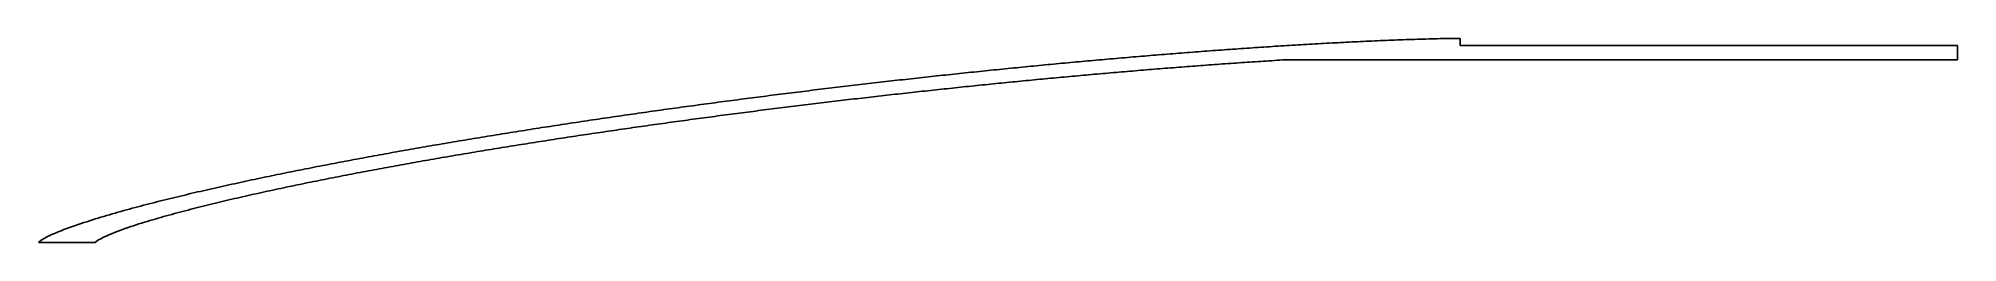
# Model space of a CAD drawing. Extents: x 0 to 270, y 0 to 29.
import ezdxf

# ---------------------------------------------------------------- set-up
doc = ezdxf.new("R2010")
doc.units = 0
doc.layers.add('Shape', color=7, linetype='CONTINUOUS')

msp = doc.modelspace()

# ---------------------------------------------------------------- linework, layer by layer
at = {"layer": 'Shape'}
for p, q in [((164.8, 26.9928), (165.2, 27.0224)), ((165.2, 27.0224), (165.6, 27.0518)), ((165.6, 27.0518), (166, 27.0811)), ((166, 27.0811), (166.4, 27.1102)), ((166.4, 27.1102), (166.8, 27.1392)), ((166.8, 27.1392), (167.2, 27.1679)), ((167.2, 27.1679), (167.6, 27.1965)), ((167.6, 27.1965), (168, 27.225)), ((168, 27.225), (168.4, 27.2532)), ((168.4, 27.2532), (168.8, 27.2813)), ((168.8, 27.2813), (169.2, 27.3092)), ((169.2, 27.3092), (169.6, 27.3369)), ((169.6, 27.3369), (170, 27.3645)), ((170, 27.3645), (170.4, 27.3919)), ((170.4, 27.3919), (170.8, 27.4191)), ((170.8, 27.4191), (171.2, 27.4461)), ((171.2, 27.4461), (171.6, 27.4729)), ((171.6, 27.4729), (172, 27.4996)), ((172, 27.4996), (172.4, 27.526)), ((172.4, 27.526), (172.8, 27.5523)), ((172.8, 27.5523), (173.2, 27.5784)), ((173.2, 27.5784), (173.6, 27.6043)), ((173.6, 27.6043), (174, 27.63)), ((174, 27.63), (174.4, 27.6556)), ((174.4, 27.6556), (174.8, 27.6809)), ((174.8, 27.6809), (175.2, 27.706)), ((175.2, 27.706), (175.6, 27.731)), ((175.6, 27.731), (176, 27.7557)), ((176, 27.7557), (176.4, 27.7802)), ((176.4, 27.7802), (176.8, 27.8046)), ((176.8, 27.8046), (177.2, 27.8287)), ((177.2, 27.8287), (177.6, 27.8527)), ((177.6, 27.8527), (178, 27.8764)), ((178, 27.8764), (178.4, 27.8999)), ((178.4, 27.8999), (178.8, 27.9232)), ((178.8, 27.9232), (179.2, 27.9463)), ((179.2, 27.9463), (179.6, 27.9692)), ((179.6, 27.9692), (180, 27.9919)), ((180, 27.9919), (180.4, 28.0143)), ((180.4, 28.0143), (180.8, 28.0365)), ((180.8, 28.0365), (181.2, 28.0586)), ((181.2, 28.0586), (181.6, 28.0803)), ((181.6, 28.0803), (182, 28.1019)), ((182, 28.1019), (182.4, 28.1232)), ((182.4, 28.1232), (182.8, 28.1443)), ((182.8, 28.1443), (183.2, 28.1651)), ((183.2, 28.1651), (183.6, 28.1857)), ((183.6, 28.1857), (184, 28.2061)), ((184, 28.2061), (184.4, 28.2262)), ((184.4, 28.2262), (184.8, 28.2461)), ((184.8, 28.2461), (185.2, 28.2657)), ((185.2, 28.2657), (185.6, 28.2851)), ((185.6, 28.2851), (186, 28.3042)), ((186, 28.3042), (186.4, 28.323)), ((186.4, 28.323), (186.8, 28.3416)), ((186.8, 28.3416), (187.2, 28.3599)), ((187.2, 28.3599), (187.6, 28.3779)), ((187.6, 28.3779), (188, 28.3957)), ((188, 28.3957), (188.4, 28.4131)), ((188.4, 28.4131), (188.8, 28.4303)), ((188.8, 28.4303), (189.2, 28.4472)), ((189.2, 28.4472), (189.6, 28.4638)), ((189.6, 28.4638), (190, 28.48)), ((190, 28.48), (190.4, 28.496)), ((190.4, 28.496), (190.8, 28.5116)), ((190.8, 28.5116), (191.2, 28.5269)), ((191.2, 28.5269), (191.6, 28.5419)), ((191.6, 28.5419), (192, 28.5565)), ((192, 28.5565), (192.4, 28.5707)), ((192.4, 28.5707), (192.8, 28.5846)), ((192.8, 28.5846), (193.2, 28.5982)), ((193.2, 28.5982), (193.6, 28.6113)), ((193.6, 28.6113), (194, 28.6241)), ((194, 28.6241), (194.4, 28.6364)), ((194.4, 28.6364), (194.8, 28.6483)), ((194.8, 28.6483), (195.2, 28.6598)), ((195.2, 28.6598), (195.6, 28.6708)), ((195.6, 28.6708), (196, 28.6813)), ((196, 28.6813), (196.4, 28.6913)), ((196.4, 28.6913), (196.8, 28.7008)), ((196.8, 28.7008), (197.2, 28.7097)), ((197.2, 28.7097), (197.6, 28.718)), ((197.6, 28.718), (198, 28.7257)), ((198, 28.7257), (198.4, 28.7326)), ((198.4, 28.7326), (198.8, 28.7387)), ((198.8, 28.7387), (199.2, 28.7438)), ((199.2, 28.7438), (199.6, 28.7478)), ((199.6, 28.7478), (200, 28.75)), ((200, 28.75), (200, 27.75)), ((200, 27.75), (270, 27.75)), ((270, 27.75), (270, 25.75)), ((134, 24.2628), (134.4, 24.3035)), ((134.4, 24.3035), (134.8, 24.3441)), ((134.8, 24.3441), (135.2, 24.3846)), ((135.2, 24.3846), (135.6, 24.4249)), ((135.6, 24.4249), (136, 24.4651)), ((136, 24.4651), (136.4, 24.5051)), ((136.4, 24.5051), (136.8, 24.5451)), ((136.8, 24.5451), (137.2, 24.5849)), ((137.2, 24.5849), (137.6, 24.6246)), ((137.6, 24.6246), (138, 24.6641)), ((138, 24.6641), (138.4, 24.7035)), ((138.4, 24.7035), (138.8, 24.7428)), ((138.8, 24.7428), (139.2, 24.7819)), ((139.2, 24.7819), (139.6, 24.8209)), ((139.6, 24.8209), (140, 24.8598)), ((140, 24.8598), (140.4, 24.8985)), ((140.4, 24.8985), (140.8, 24.9371)), ((140.8, 24.9371), (141.2, 24.9756)), ((141.2, 24.9756), (141.6, 25.0139)), ((141.6, 25.0139), (142, 25.0521)), ((142, 25.0521), (142.4, 25.0901)), ((142.4, 25.0901), (142.8, 25.1281)), ((142.8, 25.1281), (143.2, 25.1658)), ((143.2, 25.1658), (143.6, 25.2035)), ((143.6, 25.2035), (144, 25.241)), ((144, 25.241), (144.4, 25.2784)), ((144.4, 25.2784), (144.8, 25.3156)), ((144.8, 25.3156), (145.2, 25.3527)), ((145.2, 25.3527), (145.6, 25.3897)), ((145.6, 25.3897), (146, 25.4265)), ((146, 25.4265), (146.4, 25.4632)), ((146.4, 25.4632), (146.8, 25.4997)), ((146.8, 25.4997), (147.2, 25.5361)), ((147.2, 25.5361), (147.6, 25.5724)), ((147.6, 25.5724), (148, 25.6085)), ((148, 25.6085), (148.4, 25.6445)), ((148.4, 25.6445), (148.8, 25.6803)), ((148.8, 25.6803), (149.2, 25.716)), ((149.2, 25.716), (149.6, 25.7516)), ((149.6, 25.7516), (150, 25.787)), ((150, 25.787), (150.4, 25.8223)), ((150.4, 25.8223), (150.8, 25.8574)), ((150.8, 25.8574), (151.2, 25.8924)), ((151.2, 25.8924), (151.6, 25.9272)), ((151.6, 25.9272), (152, 25.9619)), ((152, 25.9619), (152.4, 25.9965)), ((152.4, 25.9965), (152.8, 26.0309)), ((152.8, 26.0309), (153.2, 26.0651)), ((153.2, 26.0651), (153.6, 26.0992)), ((153.6, 26.0992), (154, 26.1332)), ((154, 26.1332), (154.4, 26.167)), ((154.4, 26.167), (154.8, 26.2007)), ((154.8, 26.2007), (155.2, 26.2342)), ((155.2, 26.2342), (155.6, 26.2676)), ((155.84, 24.3153), (155.456, 24.2836)), ((155.6, 26.2676), (156, 26.3008)), ((156.224, 24.3467), (155.84, 24.3153)), ((156, 26.3008), (156.4, 26.3339)), ((156.608, 24.3781), (156.224, 24.3467)), ((156.4, 26.3339), (156.8, 26.3668)), ((156.992, 24.4092), (156.608, 24.3781)), ((156.8, 26.3668), (157.2, 26.3996)), ((157.376, 24.4403), (156.992, 24.4092)), ((157.2, 26.3996), (157.6, 26.4322)), ((157.76, 24.4712), (157.376, 24.4403)), ((157.6, 26.4322), (158, 26.4647)), ((158.144, 24.502), (157.76, 24.4712)), ((158, 26.4647), (158.4, 26.497)), ((158.528, 24.5326), (158.144, 24.502)), ((158.4, 26.497), (158.8, 26.5292)), ((158.912, 24.5631), (158.528, 24.5326)), ((158.8, 26.5292), (159.2, 26.5612)), ((159.296, 24.5935), (158.912, 24.5631)), ((159.2, 26.5612), (159.6, 26.5931)), ((159.68, 24.6237), (159.296, 24.5935)), ((159.6, 26.5931), (160, 26.6248)), ((160.064, 24.6538), (159.68, 24.6237)), ((160, 26.6248), (160.4, 26.6563)), ((160.448, 24.6837), (160.064, 24.6538)), ((160.4, 26.6563), (160.8, 26.6877)), ((160.832, 24.7135), (160.448, 24.6837)), ((160.8, 26.6877), (161.2, 26.7189)), ((161.216, 24.7431), (160.832, 24.7135)), ((161.2, 26.7189), (161.6, 26.75)), ((161.6, 24.7726), (161.216, 24.7431)), ((161.6, 26.75), (162, 26.7809)), ((161.984, 24.802), (161.6, 24.7726)), ((162.368, 24.8312), (161.984, 24.802)), ((162, 26.7809), (162.4, 26.8117)), ((162.752, 24.8602), (162.368, 24.8312)), ((162.4, 26.8117), (162.8, 26.8422)), ((163.136, 24.8891), (162.752, 24.8602)), ((162.8, 26.8422), (163.2, 26.8727)), ((163.52, 24.9179), (163.136, 24.8891)), ((163.2, 26.8727), (163.6, 26.9029)), ((163.904, 24.9465), (163.52, 24.9179)), ((163.6, 26.9029), (164, 26.9331)), ((164.288, 24.975), (163.904, 24.9465)), ((164, 26.9331), (164.4, 26.963)), ((164.672, 25.0033), (164.288, 24.975)), ((164.4, 26.963), (164.8, 26.9928)), ((165.056, 25.0314), (164.672, 25.0033)), ((165.44, 25.0594), (165.056, 25.0314)), ((165.824, 25.0873), (165.44, 25.0594)), ((166.208, 25.115), (165.824, 25.0873)), ((166.592, 25.1426), (166.208, 25.115)), ((166.976, 25.17), (166.592, 25.1426)), ((167.36, 25.1972), (166.976, 25.17)), ((167.744, 25.2243), (167.36, 25.1972)), ((168.128, 25.2512), (167.744, 25.2243)), ((168.512, 25.278), (168.128, 25.2512)), ((168.896, 25.3046), (168.512, 25.278)), ((169.28, 25.3311), (168.896, 25.3046)), ((169.664, 25.3573), (169.28, 25.3311)), ((170.048, 25.3835), (169.664, 25.3573)), ((170.432, 25.4094), (170.048, 25.3835)), ((170.816, 25.4352), (170.432, 25.4094)), ((171.2, 25.4609), (170.816, 25.4352)), ((171.584, 25.4864), (171.2, 25.4609)), ((171.968, 25.5117), (171.584, 25.4864)), ((172.352, 25.5368), (171.968, 25.5117)), ((172.736, 25.5618), (172.352, 25.5368)), ((173.12, 25.5866), (172.736, 25.5618)), ((173.504, 25.6112), (173.12, 25.5866)), ((173.888, 25.6356), (173.504, 25.6112)), ((174.272, 25.6599), (173.888, 25.6356)), ((174.656, 25.684), (174.272, 25.6599)), ((175.04, 25.7079), (174.656, 25.684)), ((175.424, 25.7317), (175.04, 25.7079)), ((175.808, 25.75), (175.424, 25.7317)), ((176.192, 25.75), (175.808, 25.75)), ((176.576, 25.75), (176.192, 25.75)), ((176.96, 25.75), (176.576, 25.75)), ((177.344, 25.75), (176.96, 25.75)), ((177.728, 25.75), (177.344, 25.75)), ((178.112, 25.75), (177.728, 25.75)), ((178.496, 25.75), (178.112, 25.75)), ((178.88, 25.75), (178.496, 25.75)), ((179.264, 25.75), (178.88, 25.75)), ((179.648, 25.75), (179.264, 25.75)), ((180.032, 25.75), (179.648, 25.75)), ((180.416, 25.75), (180.032, 25.75)), ((180.8, 25.75), (180.416, 25.75)), ((181.184, 25.75), (180.8, 25.75)), ((181.568, 25.75), (181.184, 25.75)), ((181.952, 25.75), (181.568, 25.75)), ((182.336, 25.75), (181.952, 25.75)), ((182.72, 25.75), (182.336, 25.75)), ((183.104, 25.75), (182.72, 25.75)), ((183.488, 25.75), (183.104, 25.75)), ((183.872, 25.75), (183.488, 25.75)), ((184.256, 25.75), (183.872, 25.75)), ((184.64, 25.75), (184.256, 25.75)), ((185.024, 25.75), (184.64, 25.75)), ((185.408, 25.75), (185.024, 25.75)), ((185.792, 25.75), (185.408, 25.75)), ((186.176, 25.75), (185.792, 25.75)), ((186.56, 25.75), (186.176, 25.75)), ((186.944, 25.75), (186.56, 25.75)), ((187.328, 25.75), (186.944, 25.75)), ((187.712, 25.75), (187.328, 25.75)), ((188.096, 25.75), (187.712, 25.75)), ((188.48, 25.75), (188.096, 25.75)), ((188.864, 25.75), (188.48, 25.75)), ((189.248, 25.75), (188.864, 25.75)), ((189.632, 25.75), (189.248, 25.75)), ((190.016, 25.75), (189.632, 25.75)), ((190.4, 25.75), (190.016, 25.75)), ((190.784, 25.75), (190.4, 25.75)), ((191.168, 25.75), (190.784, 25.75)), ((191.552, 25.75), (191.168, 25.75)), ((191.936, 25.75), (191.552, 25.75)), ((192.32, 25.75), (191.936, 25.75)), ((192.704, 25.75), (192.32, 25.75)), ((193.088, 25.75), (192.704, 25.75)), ((193.472, 25.75), (193.088, 25.75)), ((193.856, 25.75), (193.472, 25.75)), ((194.24, 25.75), (193.856, 25.75)), ((194.624, 25.75), (194.24, 25.75)), ((195.008, 25.75), (194.624, 25.75)), ((195.392, 25.75), (195.008, 25.75)), ((195.776, 25.75), (195.392, 25.75)), ((196.16, 25.75), (195.776, 25.75)), ((196.544, 25.75), (196.16, 25.75)), ((196.928, 25.75), (196.544, 25.75)), ((197.312, 25.75), (196.928, 25.75)), ((197.696, 25.75), (197.312, 25.75)), ((198.08, 25.75), (197.696, 25.75)), ((198.464, 25.75), (198.08, 25.75)), ((198.848, 25.75), (198.464, 25.75)), ((199.232, 25.75), (198.848, 25.75)), ((199.616, 25.75), (199.232, 25.75)), ((200, 25.75), (199.616, 25.75)), ((270, 25.75), (200, 25.75)), ((110, 21.5827), (110.4, 21.6312)), ((110.4, 21.6312), (110.8, 21.6795)), ((110.8, 21.6795), (111.2, 21.7277)), ((111.2, 21.7277), (111.6, 21.7758)), ((111.6, 21.7758), (112, 21.8237)), ((112, 21.8237), (112.4, 21.8715)), ((112.4, 21.8715), (112.8, 21.9192)), ((112.8, 21.9192), (113.2, 21.9668)), ((113.2, 21.9668), (113.6, 22.0142)), ((113.6, 22.0142), (114, 22.0615)), ((114, 22.0615), (114.4, 22.1086)), ((114.4, 22.1086), (114.8, 22.1557)), ((114.8, 22.1557), (115.2, 22.2026)), ((115.2, 22.2026), (115.6, 22.2494)), ((115.6, 22.2494), (116, 22.296)), ((116, 22.296), (116.4, 22.3426)), ((116.4, 22.3426), (116.8, 22.389)), ((116.8, 22.389), (117.2, 22.4352)), ((117.2, 22.4352), (117.6, 22.4814)), ((117.6, 22.4814), (118, 22.5274)), ((118, 22.5274), (118.4, 22.5733)), ((118.4, 22.5733), (118.8, 22.6191)), ((118.8, 22.6191), (119.2, 22.6647)), ((119.2, 22.6647), (119.6, 22.7102)), ((119.6, 22.7102), (120, 22.7556)), ((120, 22.7556), (120.4, 22.8008)), ((120.4, 22.8008), (120.8, 22.846)), ((120.8, 22.846), (121.2, 22.8909)), ((121.2, 22.8909), (121.6, 22.9358)), ((121.6, 22.9358), (122, 22.9806)), ((122, 22.9806), (122.4, 23.0252)), ((122.4, 23.0252), (122.8, 23.0696)), ((122.8, 23.0696), (123.2, 23.114)), ((123.2, 23.114), (123.6, 23.1582)), ((123.6, 23.1582), (124, 23.2023)), ((124, 23.2023), (124.4, 23.2463)), ((124.4, 23.2463), (124.8, 23.2901)), ((124.8, 23.2901), (125.2, 23.3338)), ((125.2, 23.3338), (125.6, 23.3774)), ((125.6, 23.3774), (126, 23.4209)), ((126, 23.4209), (126.4, 23.4642)), ((126.4, 23.4642), (126.8, 23.5074)), ((126.8, 23.5074), (127.2, 23.5505)), ((127.424, 21.6292), (127.04, 21.5882)), ((127.2, 23.5505), (127.6, 23.5934)), ((127.808, 21.6699), (127.424, 21.6292)), ((127.6, 23.5934), (128, 23.6362)), ((128.192, 21.7106), (127.808, 21.6699)), ((128, 23.6362), (128.4, 23.6789)), ((128.576, 21.7512), (128.192, 21.7106)), ((128.4, 23.6789), (128.8, 23.7214)), ((128.96, 21.7916), (128.576, 21.7512)), ((128.8, 23.7214), (129.2, 23.7639)), ((129.344, 21.8319), (128.96, 21.7916)), ((129.2, 23.7639), (129.6, 23.8062)), ((129.728, 21.8721), (129.344, 21.8319)), ((129.6, 23.8062), (130, 23.8483)), ((130.112, 21.9122), (129.728, 21.8721)), ((130, 23.8483), (130.4, 23.8903)), ((130.496, 21.9521), (130.112, 21.9122)), ((130.4, 23.8903), (130.8, 23.9322)), ((130.88, 21.992), (130.496, 21.9521)), ((130.8, 23.9322), (131.2, 23.974)), ((131.264, 22.0317), (130.88, 21.992)), ((131.2, 23.974), (131.6, 24.0157)), ((131.648, 22.0713), (131.264, 22.0317)), ((131.6, 24.0157), (132, 24.0572)), ((132.032, 22.1107), (131.648, 22.0713)), ((132, 24.0572), (132.4, 24.0986)), ((132.416, 22.1501), (132.032, 22.1107)), ((132.4, 24.0986), (132.8, 24.1398)), ((132.8, 22.1893), (132.416, 22.1501)), ((132.8, 24.1398), (133.2, 24.1809)), ((133.184, 22.2284), (132.8, 22.1893)), ((133.568, 22.2674), (133.184, 22.2284)), ((133.2, 24.1809), (133.6, 24.2219)), ((133.952, 22.3063), (133.568, 22.2674)), ((133.6, 24.2219), (134, 24.2628)), ((134.336, 22.345), (133.952, 22.3063)), ((134.72, 22.3836), (134.336, 22.345)), ((135.104, 22.4221), (134.72, 22.3836)), ((135.488, 22.4605), (135.104, 22.4221)), ((135.872, 22.4988), (135.488, 22.4605)), ((136.256, 22.5369), (135.872, 22.4988)), ((136.64, 22.5749), (136.256, 22.5369)), ((137.024, 22.6128), (136.64, 22.5749)), ((137.408, 22.6506), (137.024, 22.6128)), ((137.792, 22.6882), (137.408, 22.6506)), ((138.176, 22.7258), (137.792, 22.6882)), ((138.56, 22.7632), (138.176, 22.7258)), ((138.944, 22.8004), (138.56, 22.7632)), ((139.328, 22.8376), (138.944, 22.8004)), ((139.712, 22.8746), (139.328, 22.8376)), ((140.096, 22.9115), (139.712, 22.8746)), ((140.48, 22.9483), (140.096, 22.9115)), ((140.864, 22.985), (140.48, 22.9483)), ((141.248, 23.0215), (140.864, 22.985)), ((141.632, 23.0579), (141.248, 23.0215)), ((142.016, 23.0942), (141.632, 23.0579)), ((142.4, 23.1304), (142.016, 23.0942)), ((142.784, 23.1664), (142.4, 23.1304)), ((143.168, 23.2023), (142.784, 23.1664)), ((143.552, 23.2381), (143.168, 23.2023)), ((143.936, 23.2738), (143.552, 23.2381)), ((144.32, 23.3093), (143.936, 23.2738)), ((144.704, 23.3447), (144.32, 23.3093)), ((145.088, 23.38), (144.704, 23.3447)), ((145.472, 23.4152), (145.088, 23.38)), ((145.856, 23.4502), (145.472, 23.4152)), ((146.24, 23.4851), (145.856, 23.4502)), ((146.624, 23.5199), (146.24, 23.4851)), ((147.008, 23.5545), (146.624, 23.5199)), ((147.392, 23.589), (147.008, 23.5545)), ((147.776, 23.6234), (147.392, 23.589)), ((148.16, 23.6577), (147.776, 23.6234)), ((148.544, 23.6918), (148.16, 23.6577)), ((148.928, 23.7258), (148.544, 23.6918)), ((149.312, 23.7597), (148.928, 23.7258)), ((149.696, 23.7934), (149.312, 23.7597)), ((150.08, 23.827), (149.696, 23.7934)), ((150.464, 23.8605), (150.08, 23.827)), ((150.848, 23.8939), (150.464, 23.8605)), ((151.232, 23.9271), (150.848, 23.8939)), ((151.616, 23.9602), (151.232, 23.9271)), ((152, 23.9931), (151.616, 23.9602)), ((152.384, 24.0259), (152, 23.9931)), ((152.768, 24.0586), (152.384, 24.0259)), ((153.152, 24.0912), (152.768, 24.0586)), ((153.536, 24.1236), (153.152, 24.0912)), ((153.92, 24.1559), (153.536, 24.1236)), ((154.304, 24.188), (153.92, 24.1559)), ((154.688, 24.22), (154.304, 24.188)), ((155.072, 24.2519), (154.688, 24.22)), ((155.456, 24.2836), (155.072, 24.2519)), ((89.2, 18.8828), (89.6, 18.9382)), ((89.6, 18.9382), (90, 18.9934)), ((90, 18.9934), (90.4, 19.0484)), ((90.4, 19.0484), (90.8, 19.1034)), ((90.8, 19.1034), (91.2, 19.1582)), ((91.2, 19.1582), (91.6, 19.2128)), ((91.6, 19.2128), (92, 19.2673)), ((92, 19.2673), (92.4, 19.3217)), ((92.4, 19.3217), (92.8, 19.3759)), ((92.8, 19.3759), (93.2, 19.43)), ((93.2, 19.43), (93.6, 19.484)), ((93.6, 19.484), (94, 19.5379)), ((94, 19.5379), (94.4, 19.5916)), ((94.4, 19.5916), (94.8, 19.6451)), ((94.8, 19.6451), (95.2, 19.6986)), ((95.2, 19.6986), (95.6, 19.7519)), ((95.6, 19.7519), (96, 19.805)), ((96, 19.805), (96.4, 19.858)), ((96.4, 19.858), (96.8, 19.9109)), ((96.8, 19.9109), (97.2, 19.9637)), ((97.2, 19.9637), (97.6, 20.0163)), ((97.6, 20.0163), (98, 20.0688)), ((98, 20.0688), (98.4, 20.1212)), ((98.4, 20.1212), (98.8, 20.1734)), ((98.8, 20.1734), (99.2, 20.2255)), ((99.2, 20.2255), (99.6, 20.2775)), ((99.6, 20.2775), (100, 20.3293)), ((100, 20.3293), (100.4, 20.381)), ((100.4, 20.381), (100.8, 20.4326)), ((100.8, 20.4326), (101.2, 20.484)), ((101.2, 20.484), (101.6, 20.5353)), ((101.6, 20.5353), (102, 20.5865)), ((102, 20.5865), (102.4, 20.6376)), ((102.4, 20.6376), (102.8, 20.6885)), ((102.8, 20.6885), (103.2, 20.7393)), ((103.2, 20.7393), (103.6, 20.7899)), ((103.6, 20.7899), (104, 20.8404)), ((104, 18.9151), (103.616, 18.8669)), ((104, 20.8404), (104.4, 20.8908)), ((104.384, 18.9632), (104, 18.9151)), ((104.768, 19.0112), (104.384, 18.9632)), ((104.4, 20.8908), (104.8, 20.9411)), ((105.152, 19.0591), (104.768, 19.0112)), ((104.8, 20.9411), (105.2, 20.9912)), ((105.536, 19.1068), (105.152, 19.0591)), ((105.2, 20.9912), (105.6, 21.0412)), ((105.92, 19.1544), (105.536, 19.1068)), ((105.6, 21.0412), (106, 21.0911)), ((106.304, 19.2019), (105.92, 19.1544)), ((106, 21.0911), (106.4, 21.1408)), ((106.688, 19.2493), (106.304, 19.2019)), ((106.4, 21.1408), (106.8, 21.1905)), ((107.072, 19.2965), (106.688, 19.2493)), ((106.8, 21.1905), (107.2, 21.2399)), ((107.456, 19.3437), (107.072, 19.2965)), ((107.2, 21.2399), (107.6, 21.2893)), ((107.84, 19.3907), (107.456, 19.3437)), ((107.6, 21.2893), (108, 21.3385)), ((108.224, 19.4376), (107.84, 19.3907)), ((108, 21.3385), (108.4, 21.3876)), ((108.608, 19.4843), (108.224, 19.4376)), ((108.4, 21.3876), (108.8, 21.4366)), ((108.992, 19.531), (108.608, 19.4843)), ((108.8, 21.4366), (109.2, 21.4854)), ((109.376, 19.5775), (108.992, 19.531)), ((109.2, 21.4854), (109.6, 21.5341)), ((109.76, 19.6239), (109.376, 19.5775)), ((109.6, 21.5341), (110, 21.5827)), ((110.144, 19.6702), (109.76, 19.6239)), ((110.528, 19.7163), (110.144, 19.6702)), ((110.912, 19.7624), (110.528, 19.7163)), ((111.296, 19.8083), (110.912, 19.7624)), ((111.68, 19.8541), (111.296, 19.8083)), ((112.064, 19.8998), (111.68, 19.8541)), ((112.448, 19.9454), (112.064, 19.8998)), ((112.832, 19.9908), (112.448, 19.9454)), ((113.216, 20.0361), (112.832, 19.9908)), ((113.6, 20.0813), (113.216, 20.0361)), ((113.984, 20.1264), (113.6, 20.0813)), ((114.368, 20.1714), (113.984, 20.1264)), ((114.752, 20.2162), (114.368, 20.1714)), ((115.136, 20.2609), (114.752, 20.2162)), ((115.52, 20.3055), (115.136, 20.2609)), ((115.904, 20.35), (115.52, 20.3055)), ((116.288, 20.3944), (115.904, 20.35)), ((116.672, 20.4386), (116.288, 20.3944)), ((117.056, 20.4828), (116.672, 20.4386)), ((117.44, 20.5268), (117.056, 20.4828)), ((117.824, 20.5707), (117.44, 20.5268)), ((118.208, 20.6144), (117.824, 20.5707)), ((118.592, 20.6581), (118.208, 20.6144)), ((118.976, 20.7016), (118.592, 20.6581)), ((119.36, 20.745), (118.976, 20.7016)), ((119.744, 20.7883), (119.36, 20.745)), ((120.128, 20.8315), (119.744, 20.7883)), ((120.512, 20.8745), (120.128, 20.8315)), ((120.896, 20.9175), (120.512, 20.8745)), ((121.28, 20.9603), (120.896, 20.9175)), ((121.664, 21.003), (121.28, 20.9603)), ((122.048, 21.0456), (121.664, 21.003)), ((122.432, 21.088), (122.048, 21.0456)), ((122.816, 21.1304), (122.432, 21.088)), ((123.2, 21.1726), (122.816, 21.1304)), ((123.584, 21.2147), (123.2, 21.1726)), ((123.968, 21.2567), (123.584, 21.2147)), ((124.352, 21.2985), (123.968, 21.2567)), ((124.736, 21.3403), (124.352, 21.2985)), ((125.12, 21.3819), (124.736, 21.3403)), ((125.504, 21.4234), (125.12, 21.3819)), ((125.888, 21.4648), (125.504, 21.4234)), ((126.272, 21.5061), (125.888, 21.4648)), ((126.656, 21.5472), (126.272, 21.5061)), ((127.04, 21.5882), (126.656, 21.5472)), ((70.8, 16.1815), (71.2, 16.2436)), ((71.2, 16.2436), (71.6, 16.3056)), ((71.6, 16.3056), (72, 16.3674)), ((72, 16.3674), (72.4, 16.4291)), ((72.4, 16.4291), (72.8, 16.4905)), ((72.8, 16.4905), (73.2, 16.5519)), ((73.2, 16.5519), (73.6, 16.6131)), ((73.6, 16.6131), (74, 16.6741)), ((74, 16.6741), (74.4, 16.735)), ((74.4, 16.735), (74.8, 16.7957)), ((74.8, 16.7957), (75.2, 16.8562)), ((75.2, 16.8562), (75.6, 16.9166)), ((75.6, 16.9166), (76, 16.9769)), ((76, 16.9769), (76.4, 17.037)), ((76.4, 17.037), (76.8, 17.0969)), ((76.8, 17.0969), (77.2, 17.1567)), ((77.2, 17.1567), (77.6, 17.2164)), ((77.6, 17.2164), (78, 17.2759)), ((78, 17.2759), (78.4, 17.3352)), ((78.4, 17.3352), (78.8, 17.3945)), ((78.8, 17.3945), (79.2, 17.4535)), ((79.2, 17.4535), (79.6, 17.5124)), ((79.6, 17.5124), (80, 17.5712)), ((80, 17.5712), (80.4, 17.6298)), ((80.4, 17.6298), (80.8, 17.6882)), ((80.8, 17.6882), (81.2, 17.7466)), ((81.2, 17.7466), (81.6, 17.8047)), ((81.6, 17.8047), (82, 17.8628)), ((82, 17.8628), (82.4, 17.9206)), ((82.4, 17.9206), (82.8, 17.9784)), ((82.8, 17.9784), (83.2, 18.036)), ((83.2, 18.036), (83.6, 18.0934)), ((83.6, 18.0934), (84, 18.1507)), ((84.032, 16.2393), (83.648, 16.1844)), ((84, 18.1507), (84.4, 18.2079)), ((84.416, 16.2942), (84.032, 16.2393)), ((84.4, 18.2079), (84.8, 18.2649)), ((84.8, 16.3488), (84.416, 16.2942)), ((84.8, 18.2649), (85.2, 18.3218)), ((85.184, 16.4034), (84.8, 16.3488)), ((85.568, 16.4578), (85.184, 16.4034)), ((85.2, 18.3218), (85.6, 18.3785)), ((85.952, 16.512), (85.568, 16.4578)), ((85.6, 18.3785), (86, 18.4351)), ((86.336, 16.5661), (85.952, 16.512)), ((86, 18.4351), (86.4, 18.4916)), ((86.72, 16.6201), (86.336, 16.5661)), ((86.4, 18.4916), (86.8, 18.5479)), ((87.104, 16.674), (86.72, 16.6201)), ((86.8, 18.5479), (87.2, 18.6041)), ((87.488, 16.7277), (87.104, 16.674)), ((87.2, 18.6041), (87.6, 18.6601)), ((87.872, 16.7813), (87.488, 16.7277)), ((87.6, 18.6601), (88, 18.716)), ((88.256, 16.8347), (87.872, 16.7813)), ((88, 18.716), (88.4, 18.7717)), ((88.64, 16.8881), (88.256, 16.8347)), ((88.4, 18.7717), (88.8, 18.8274)), ((89.024, 16.9413), (88.64, 16.8881)), ((88.8, 18.8274), (89.2, 18.8828)), ((89.408, 16.9943), (89.024, 16.9413)), ((89.792, 17.0472), (89.408, 16.9943)), ((90.176, 17.1), (89.792, 17.0472)), ((90.56, 17.1527), (90.176, 17.1)), ((90.944, 17.2052), (90.56, 17.1527)), ((91.328, 17.2576), (90.944, 17.2052)), ((91.712, 17.3099), (91.328, 17.2576)), ((92.096, 17.362), (91.712, 17.3099)), ((92.48, 17.414), (92.096, 17.362)), ((92.864, 17.4659), (92.48, 17.414)), ((93.248, 17.5176), (92.864, 17.4659)), ((93.632, 17.5693), (93.248, 17.5176)), ((94.016, 17.6207), (93.632, 17.5693)), ((94.4, 17.6721), (94.016, 17.6207)), ((94.784, 17.7233), (94.4, 17.6721)), ((95.168, 17.7744), (94.784, 17.7233)), ((95.552, 17.8254), (95.168, 17.7744)), ((95.936, 17.8763), (95.552, 17.8254)), ((96.32, 17.927), (95.936, 17.8763)), ((96.704, 17.9776), (96.32, 17.927)), ((97.088, 18.0281), (96.704, 17.9776)), ((97.472, 18.0784), (97.088, 18.0281)), ((97.856, 18.1286), (97.472, 18.0784)), ((98.24, 18.1787), (97.856, 18.1286)), ((98.624, 18.2287), (98.24, 18.1787)), ((99.008, 18.2785), (98.624, 18.2287)), ((99.392, 18.3282), (99.008, 18.2785)), ((99.776, 18.3778), (99.392, 18.3282)), ((100.16, 18.4273), (99.776, 18.3778)), ((100.544, 18.4766), (100.16, 18.4273)), ((100.928, 18.5258), (100.544, 18.4766)), ((101.312, 18.5749), (100.928, 18.5258)), ((101.696, 18.6239), (101.312, 18.5749)), ((102.08, 18.6727), (101.696, 18.6239)), ((102.464, 18.7215), (102.08, 18.6727)), ((102.848, 18.7701), (102.464, 18.7215)), ((103.232, 18.8185), (102.848, 18.7701)), ((103.616, 18.8669), (103.232, 18.8185)), ((54.4, 13.4881), (54.8, 13.5574)), ((54.8, 13.5574), (55.2, 13.6266)), ((55.2, 13.6266), (55.6, 13.6955)), ((55.6, 13.6955), (56, 13.7643)), ((56, 13.7643), (56.4, 13.8328)), ((56.4, 13.8328), (56.8, 13.9012)), ((56.8, 13.9012), (57.2, 13.9694)), ((57.2, 13.9694), (57.6, 14.0374)), ((57.6, 14.0374), (58, 14.1052)), ((58, 14.1052), (58.4, 14.1728)), ((58.4, 14.1728), (58.8, 14.2402)), ((58.8, 14.2402), (59.2, 14.3075)), ((59.2, 14.3075), (59.6, 14.3745)), ((59.6, 14.3745), (60, 14.4414)), ((60, 14.4414), (60.4, 14.5081)), ((60.4, 14.5081), (60.8, 14.5746)), ((60.8, 14.5746), (61.2, 14.641)), ((61.2, 14.641), (61.6, 14.7071)), ((61.6, 14.7071), (62, 14.7731)), ((62, 14.7731), (62.4, 14.8389)), ((62.4, 14.8389), (62.8, 14.9046)), ((62.8, 14.9046), (63.2, 14.97)), ((63.2, 14.97), (63.6, 15.0353)), ((63.6, 15.0353), (64, 15.1004)), ((64, 15.1004), (64.4, 15.1653)), ((64.4, 15.1653), (64.8, 15.2301)), ((64.8, 15.2301), (65.2, 15.2947)), ((65.2, 15.2947), (65.6, 15.3591)), ((65.6, 15.3591), (66, 15.4234)), ((66.368, 13.5608), (65.984, 13.4989)), ((66, 15.4234), (66.4, 15.4875)), ((66.752, 13.6225), (66.368, 13.5608)), ((66.4, 15.4875), (66.8, 15.5514)), ((67.136, 13.684), (66.752, 13.6225)), ((66.8, 15.5514), (67.2, 15.6151)), ((67.52, 13.7454), (67.136, 13.684)), ((67.2, 15.6151), (67.6, 15.6787)), ((67.904, 13.8067), (67.52, 13.7454)), ((67.6, 15.6787), (68, 15.7421)), ((68.288, 13.8677), (67.904, 13.8067)), ((68, 15.7421), (68.4, 15.8054)), ((68.672, 13.9286), (68.288, 13.8677)), ((68.4, 15.8054), (68.8, 15.8685)), ((69.056, 13.9894), (68.672, 13.9286)), ((68.8, 15.8685), (69.2, 15.9314)), ((69.44, 14.0499), (69.056, 13.9894)), ((69.2, 15.9314), (69.6, 15.9942)), ((69.824, 14.1104), (69.44, 14.0499)), ((69.6, 15.9942), (70, 16.0568)), ((70.208, 14.1706), (69.824, 14.1104)), ((70, 16.0568), (70.4, 16.1192)), ((70.592, 14.2307), (70.208, 14.1706)), ((70.4, 16.1192), (70.8, 16.1815)), ((70.976, 14.2907), (70.592, 14.2307)), ((71.36, 14.3504), (70.976, 14.2907)), ((71.744, 14.4101), (71.36, 14.3504)), ((72.128, 14.4695), (71.744, 14.4101)), ((72.512, 14.5289), (72.128, 14.4695)), ((72.896, 14.588), (72.512, 14.5289)), ((73.28, 14.647), (72.896, 14.588)), ((73.664, 14.7059), (73.28, 14.647)), ((74.048, 14.7646), (73.664, 14.7059)), ((74.432, 14.8231), (74.048, 14.7646)), ((74.816, 14.8815), (74.432, 14.8231)), ((75.2, 14.9398), (74.816, 14.8815)), ((75.584, 14.9979), (75.2, 14.9398)), ((75.968, 15.0558), (75.584, 14.9979)), ((76.352, 15.1136), (75.968, 15.0558)), ((76.736, 15.1713), (76.352, 15.1136)), ((77.12, 15.2288), (76.736, 15.1713)), ((77.504, 15.2862), (77.12, 15.2288)), ((77.888, 15.3434), (77.504, 15.2862)), ((78.272, 15.4004), (77.888, 15.3434)), ((78.656, 15.4574), (78.272, 15.4004)), ((79.04, 15.5141), (78.656, 15.4574)), ((79.424, 15.5708), (79.04, 15.5141)), ((79.808, 15.6273), (79.424, 15.5708)), ((80.192, 15.6836), (79.808, 15.6273)), ((80.576, 15.7398), (80.192, 15.6836)), ((80.96, 15.7959), (80.576, 15.7398)), ((81.344, 15.8518), (80.96, 15.7959)), ((81.728, 15.9076), (81.344, 15.8518)), ((82.112, 15.9632), (81.728, 15.9076)), ((82.496, 16.0187), (82.112, 15.9632)), ((82.88, 16.0741), (82.496, 16.0187)), ((83.264, 16.1293), (82.88, 16.0741)), ((83.648, 16.1844), (83.264, 16.1293)), ((39.6, 10.7705), (40, 10.8483)), ((40, 10.8483), (40.4, 10.9257)), ((40.4, 10.9257), (40.8, 11.003)), ((40.8, 11.003), (41.2, 11.0799)), ((41.2, 11.0799), (41.6, 11.1566)), ((41.6, 11.1566), (42, 11.2331)), ((42, 11.2331), (42.4, 11.3093)), ((42.4, 11.3093), (42.8, 11.3852)), ((42.8, 11.3852), (43.2, 11.4609)), ((43.2, 11.4609), (43.6, 11.5364)), ((43.6, 11.5364), (44, 11.6116)), ((44, 11.6116), (44.4, 11.6865)), ((44.4, 11.6865), (44.8, 11.7613)), ((44.8, 11.7613), (45.2, 11.8358)), ((45.2, 11.8358), (45.6, 11.91)), ((45.6, 11.91), (46, 11.984)), ((46, 11.984), (46.4, 12.0578)), ((46.4, 12.0578), (46.8, 12.1314)), ((46.8, 12.1314), (47.2, 12.2048)), ((47.2, 12.2048), (47.6, 12.2779)), ((47.6, 12.2779), (48, 12.3508)), ((48, 12.3508), (48.4, 12.4234)), ((48.4, 12.4234), (48.8, 12.4959)), ((48.8, 12.4959), (49.2, 12.5681)), ((49.2, 12.5681), (49.6, 12.6402)), ((49.6, 12.6402), (50, 12.712)), ((50.24, 10.8038), (49.856, 10.7338)), ((50, 12.712), (50.4, 12.7835)), ((50.624, 10.8736), (50.24, 10.8038)), ((50.4, 12.7835), (50.8, 12.8549)), ((51.008, 10.9431), (50.624, 10.8736)), ((50.8, 12.8549), (51.2, 12.9261)), ((51.392, 11.0124), (51.008, 10.9431)), ((51.2, 12.9261), (51.6, 12.9971)), ((51.776, 11.0815), (51.392, 11.0124)), ((51.6, 12.9971), (52, 13.0678)), ((52.16, 11.1504), (51.776, 11.0815)), ((52, 13.0678), (52.4, 13.1384)), ((52.544, 11.219), (52.16, 11.1504)), ((52.4, 13.1384), (52.8, 13.2087)), ((52.928, 11.2875), (52.544, 11.219)), ((52.8, 13.2087), (53.2, 13.2788)), ((53.312, 11.3557), (52.928, 11.2875)), ((53.2, 13.2788), (53.6, 13.3488)), ((53.696, 11.4238), (53.312, 11.3557)), ((53.6, 13.3488), (54, 13.4185)), ((54.08, 11.4916), (53.696, 11.4238)), ((54, 13.4185), (54.4, 13.4881)), ((54.464, 11.5592), (54.08, 11.4916)), ((54.848, 11.6266), (54.464, 11.5592)), ((55.232, 11.6938), (54.848, 11.6266)), ((55.616, 11.7608), (55.232, 11.6938)), ((56, 11.8276), (55.616, 11.7608)), ((56.384, 11.8943), (56, 11.8276)), ((56.768, 11.9607), (56.384, 11.8943)), ((57.152, 12.0269), (56.768, 11.9607)), ((57.536, 12.0929), (57.152, 12.0269)), ((57.92, 12.1587), (57.536, 12.0929)), ((58.304, 12.2244), (57.92, 12.1587)), ((58.688, 12.2898), (58.304, 12.2244)), ((59.072, 12.3551), (58.688, 12.2898)), ((59.456, 12.4202), (59.072, 12.3551)), ((59.84, 12.4851), (59.456, 12.4202)), ((60.224, 12.5498), (59.84, 12.4851)), ((60.608, 12.6143), (60.224, 12.5498)), ((60.992, 12.6786), (60.608, 12.6143)), ((61.376, 12.7428), (60.992, 12.6786)), ((61.76, 12.8067), (61.376, 12.7428)), ((62.144, 12.8705), (61.76, 12.8067)), ((62.528, 12.9342), (62.144, 12.8705)), ((62.912, 12.9976), (62.528, 12.9342)), ((63.296, 13.0609), (62.912, 12.9976)), ((63.68, 13.124), (63.296, 13.0609)), ((64.064, 13.1869), (63.68, 13.124)), ((64.448, 13.2496), (64.064, 13.1869)), ((64.832, 13.3122), (64.448, 13.2496)), ((65.216, 13.3746), (64.832, 13.3122)), ((65.6, 13.4368), (65.216, 13.3746)), ((65.984, 13.4989), (65.6, 13.4368)), ((26.4, 8.03519), (26.8, 8.12365)), ((26.8, 8.12365), (27.2, 8.21171)), ((27.2, 8.21171), (27.6, 8.29938)), ((27.6, 8.29938), (28, 8.38666)), ((28, 8.38666), (28.4, 8.47355)), ((28.4, 8.47355), (28.8, 8.56007)), ((28.8, 8.56007), (29.2, 8.64621)), ((29.2, 8.64621), (29.6, 8.73199)), ((29.6, 8.73199), (30, 8.81741)), ((30, 8.81741), (30.4, 8.90247)), ((30.4, 8.90247), (30.8, 8.98717)), ((30.8, 8.98717), (31.2, 9.07154)), ((31.2, 9.07154), (31.6, 9.15556)), ((31.6, 9.15556), (32, 9.23924)), ((32, 9.23924), (32.4, 9.3226)), ((32.4, 9.3226), (32.8, 9.40562)), ((32.8, 9.40562), (33.2, 9.48832)), ((33.2, 9.48832), (33.6, 9.5707)), ((33.6, 9.5707), (34, 9.65277)), ((34, 9.65277), (34.4, 9.73452)), ((34.4, 9.73452), (34.8, 9.81596)), ((34.8, 9.81596), (35.2, 9.8971)), ((35.2, 9.8971), (35.6, 9.97794)), ((35.6, 9.97794), (36, 10.0585)), ((36, 10.0585), (36.4, 10.1387)), ((36.416, 8.12455), (36.032, 8.04474)), ((36.4, 10.1387), (36.8, 10.2187)), ((36.8, 8.20402), (36.416, 8.12455)), ((36.8, 10.2187), (37.2, 10.2984)), ((37.184, 8.28316), (36.8, 8.20402)), ((37.568, 8.36198), (37.184, 8.28316)), ((37.2, 10.2984), (37.6, 10.3777)), ((37.952, 8.44047), (37.568, 8.36198)), ((37.6, 10.3777), (38, 10.4569)), ((38.336, 8.51865), (37.952, 8.44047)), ((38, 10.4569), (38.4, 10.5357)), ((38.72, 8.59651), (38.336, 8.51865)), ((38.4, 10.5357), (38.8, 10.6142)), ((39.104, 8.67407), (38.72, 8.59651)), ((38.8, 10.6142), (39.2, 10.6925)), ((39.488, 8.75132), (39.104, 8.67407)), ((39.2, 10.6925), (39.6, 10.7705)), ((39.872, 8.82826), (39.488, 8.75132)), ((40.256, 8.90491), (39.872, 8.82826)), ((40.64, 8.98127), (40.256, 8.90491)), ((41.024, 9.05734), (40.64, 8.98127)), ((41.408, 9.13311), (41.024, 9.05734)), ((41.792, 9.20861), (41.408, 9.13311)), ((42.176, 9.28383), (41.792, 9.20861)), ((42.56, 9.35877), (42.176, 9.28383)), ((42.944, 9.43343), (42.56, 9.35877)), ((43.328, 9.50783), (42.944, 9.43343)), ((43.712, 9.58195), (43.328, 9.50783)), ((44.096, 9.65582), (43.712, 9.58195)), ((44.48, 9.72942), (44.096, 9.65582)), ((44.864, 9.80276), (44.48, 9.72942)), ((45.248, 9.87585), (44.864, 9.80276)), ((45.632, 9.94868), (45.248, 9.87585)), ((46.016, 10.0213), (45.632, 9.94868)), ((46.4, 10.0936), (46.016, 10.0213)), ((46.784, 10.1657), (46.4, 10.0936)), ((47.168, 10.2375), (46.784, 10.1657)), ((47.552, 10.3091), (47.168, 10.2375)), ((47.936, 10.3805), (47.552, 10.3091)), ((48.32, 10.4516), (47.936, 10.3805)), ((48.704, 10.5225), (48.32, 10.4516)), ((49.088, 10.5932), (48.704, 10.5225)), ((49.472, 10.6636), (49.088, 10.5932)), ((49.856, 10.7338), (49.472, 10.6636)), ((15.2, 5.35912), (15.6, 5.46282)), ((15.6, 5.46282), (16, 5.56578)), ((16, 5.56578), (16.4, 5.66802)), ((16.4, 5.66802), (16.8, 5.76956)), ((16.8, 5.76956), (17.2, 5.87041)), ((17.2, 5.87041), (17.6, 5.97061)), ((17.6, 5.97061), (18, 6.07016)), ((18, 6.07016), (18.4, 6.16908)), ((18.4, 6.16908), (18.8, 6.26739)), ((18.8, 6.26739), (19.2, 6.3651)), ((19.2, 6.3651), (19.6, 6.46223)), ((19.6, 6.46223), (20, 6.55878)), ((20, 6.55878), (20.4, 6.65478)), ((20.4, 6.65478), (20.8, 6.75023)), ((20.8, 6.75023), (21.2, 6.84515)), ((21.2, 6.84515), (21.6, 6.93955)), ((21.6, 6.93955), (22, 7.03344)), ((22, 7.03344), (22.4, 7.12683)), ((22.4, 7.12683), (22.8, 7.21972)), ((22.8, 7.21972), (23.2, 7.31214)), ((23.2, 7.31214), (23.6, 7.40408)), ((23.6, 7.40408), (24, 7.49556)), ((24, 7.49556), (24.4, 7.58659)), ((24.512, 5.46204), (24.128, 5.3682)), ((24.4, 7.58659), (24.8, 7.67717)), ((24.896, 5.55526), (24.512, 5.46204)), ((24.8, 7.67717), (25.2, 7.76731)), ((25.28, 5.64789), (24.896, 5.55526)), ((25.2, 7.76731), (25.6, 7.85702)), ((25.664, 5.73993), (25.28, 5.64789)), ((25.6, 7.85702), (26, 7.94631)), ((26.048, 5.8314), (25.664, 5.73993)), ((26, 7.94631), (26.4, 8.03519)), ((26.432, 5.92231), (26.048, 5.8314)), ((26.816, 6.01268), (26.432, 5.92231)), ((27.2, 6.10252), (26.816, 6.01268)), ((27.584, 6.19184), (27.2, 6.10252)), ((27.968, 6.28065), (27.584, 6.19184)), ((28.352, 6.36897), (27.968, 6.28065)), ((28.736, 6.4568), (28.352, 6.36897)), ((29.12, 6.54416), (28.736, 6.4568)), ((29.504, 6.63105), (29.12, 6.54416)), ((29.888, 6.71748), (29.504, 6.63105)), ((30.272, 6.80347), (29.888, 6.71748)), ((30.656, 6.88902), (30.272, 6.80347)), ((31.04, 6.97413), (30.656, 6.88902)), ((31.424, 7.05883), (31.04, 6.97413)), ((31.808, 7.14311), (31.424, 7.05883)), ((32.192, 7.22698), (31.808, 7.14311)), ((32.576, 7.31045), (32.192, 7.22698)), ((32.96, 7.39353), (32.576, 7.31045)), ((33.344, 7.47622), (32.96, 7.39353)), ((33.728, 7.55853), (33.344, 7.47622)), ((34.112, 7.64046), (33.728, 7.55853)), ((34.496, 7.72203), (34.112, 7.64046)), ((34.88, 7.80324), (34.496, 7.72203)), ((35.264, 7.88409), (34.88, 7.80324)), ((35.648, 7.96458), (35.264, 7.88409)), ((36.032, 8.04474), (35.648, 7.96458)), ((6, 2.688), (6.4, 2.82045)), ((6.4, 2.82045), (6.8, 2.95074)), ((6.8, 2.95074), (7.2, 3.07904)), ((7.2, 3.07904), (7.6, 3.20548)), ((7.6, 3.20548), (8, 3.33017)), ((8, 3.33017), (8.4, 3.45322)), ((8.4, 3.45322), (8.8, 3.57473)), ((8.8, 3.57473), (9.2, 3.69477)), ((9.2, 3.69477), (9.6, 3.81343)), ((9.6, 3.81343), (10, 3.93077)), ((10, 3.93077), (10.4, 4.04686)), ((10.4, 4.04686), (10.8, 4.16175)), ((10.8, 4.16175), (11.2, 4.27549)), ((11.2, 4.27549), (11.6, 4.38814)), ((11.6, 4.38814), (12, 4.49974)), ((12, 4.49974), (12.4, 4.61033)), ((12.4, 4.61033), (12.8, 4.71995)), ((12.8, 4.71995), (13.2, 4.82864)), ((13.2, 4.82864), (13.6, 4.93642)), ((13.6, 4.93642), (14, 5.04333)), ((14, 5.04333), (14.4, 5.1494)), ((14.528, 2.74547), (14.144, 2.62424)), ((14.4, 5.1494), (14.8, 5.25465)), ((14.912, 2.86485), (14.528, 2.74547)), ((14.8, 5.25465), (15.2, 5.35912)), ((15.296, 2.98249), (14.912, 2.86485)), ((15.68, 3.09851), (15.296, 2.98249)), ((16.064, 3.213), (15.68, 3.09851)), ((16.448, 3.32605), (16.064, 3.213)), ((16.832, 3.43775), (16.448, 3.32605)), ((17.216, 3.54815), (16.832, 3.43775)), ((17.6, 3.65733), (17.216, 3.54815)), ((17.984, 3.76534), (17.6, 3.65733)), ((18.368, 3.87224), (17.984, 3.76534)), ((18.752, 3.97807), (18.368, 3.87224)), ((19.136, 4.08288), (18.752, 3.97807)), ((19.52, 4.18672), (19.136, 4.08288)), ((19.904, 4.28961), (19.52, 4.18672)), ((20.288, 4.39161), (19.904, 4.28961)), ((20.672, 4.49273), (20.288, 4.39161)), ((21.056, 4.59302), (20.672, 4.49273)), ((21.44, 4.69249), (21.056, 4.59302)), ((21.824, 4.79118), (21.44, 4.69249)), ((22.208, 4.88911), (21.824, 4.79118)), ((22.592, 4.98631), (22.208, 4.88911)), ((22.976, 5.0828), (22.592, 4.98631)), ((23.36, 5.17859), (22.976, 5.0828)), ((23.744, 5.27372), (23.36, 5.17859)), ((24.128, 5.3682), (23.744, 5.27372)), ((0, 0), (0.4, 0.35416)), ((8, 0), (0, 0)), ((0.4, 0.35416), (0.8, 0.59545)), ((0.8, 0.59545), (1.2, 0.80683)), ((1.2, 0.80683), (1.6, 1.00082)), ((1.6, 1.00082), (2, 1.18279)), ((2, 1.18279), (2.4, 1.3557)), ((2.4, 1.3557), (2.8, 1.5214)), ((2.8, 1.5214), (3.2, 1.68114)), ((3.2, 1.68114), (3.6, 1.83585)), ((3.6, 1.83585), (4, 1.9862)), ((4, 1.9862), (4.4, 2.13273)), ((4.4, 2.13273), (4.8, 2.27586)), ((4.8, 2.27586), (5.2, 2.41593)), ((5.2, 2.41593), (5.6, 2.55323)), ((5.6, 2.55323), (6, 2.688)), ((8.384, 0.32953), (8, 0)), ((8.768, 0.55403), (8.384, 0.32953)), ((9.152, 0.75071), (8.768, 0.55403)), ((9.536, 0.9312), (9.152, 0.75071)), ((9.92, 1.10051), (9.536, 0.9312)), ((10.304, 1.26139), (9.92, 1.10051)), ((10.688, 1.41556), (10.304, 1.26139)), ((11.072, 1.56419), (10.688, 1.41556)), ((11.456, 1.70814), (11.072, 1.56419)), ((11.84, 1.84803), (11.456, 1.70814)), ((12.224, 1.98437), (11.84, 1.84803)), ((12.608, 2.11754), (12.224, 1.98437)), ((12.992, 2.24786), (12.608, 2.11754)), ((13.376, 2.37561), (12.992, 2.24786)), ((13.76, 2.50101), (13.376, 2.37561)), ((14.144, 2.62424), (13.76, 2.50101))]:
    msp.add_line(p, q, dxfattribs=at)

doc.saveas('drawing.dxf')
